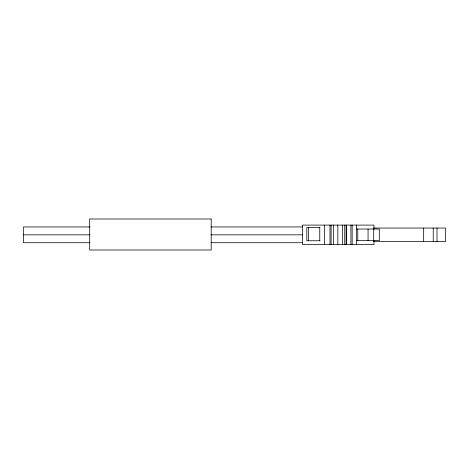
<?xml version="1.0" encoding="UTF-8"?>
<svg xmlns="http://www.w3.org/2000/svg" width="469" height="469" viewBox="0 0 469 469"><rect width="100%" height="100%" fill="white"/><g stroke="black" fill="none" stroke-linecap="round" stroke-linejoin="round"><path stroke-width="0.7" d="M90.095 226.949L23.45 226.949L23.45 242.713L90.095 242.713M210.939 226.949L302.487 226.949M319.987 227.565L306.808 227.565L306.808 240.755L319.987 240.755M373.353 228.045L445.55 228.045L445.55 241.617L373.353 241.617M356.628 229.03L379.315 229.03L379.315 240.638L356.628 240.638M23.45 234.834L90.095 234.834M210.939 234.834L302.487 234.834M210.939 242.713L302.487 242.713M437.026 228.045L437.026 241.617M433.227 228.045L433.227 241.617M423.671 228.045L423.671 241.617M373.992 229.03L373.992 225.097L302.487 225.097L302.487 244.566L373.992 244.566L373.992 240.638M373.693 229.03L373.693 240.638M368.065 229.03L368.065 240.638M357.771 229.03L357.771 240.638M356.628 225.097L356.628 244.566M352.166 225.097L352.166 244.566M350.929 225.097L350.929 244.566M346.661 225.097L346.661 244.566M346.122 225.097L346.122 244.566M344.744 225.097L344.744 244.566M342.476 225.097L342.476 244.566M337.844 225.097L337.844 244.566M333.353 225.097L333.353 244.566M331.114 225.097L331.114 244.566M329.994 225.097L329.994 244.566M324.384 225.097L324.384 244.566M319.752 227.565L319.752 240.755M308.479 227.565L308.479 240.755M211.197 218.994L89.673 218.994L89.673 250.006L211.197 250.006L211.197 218.994"/></g></svg>
